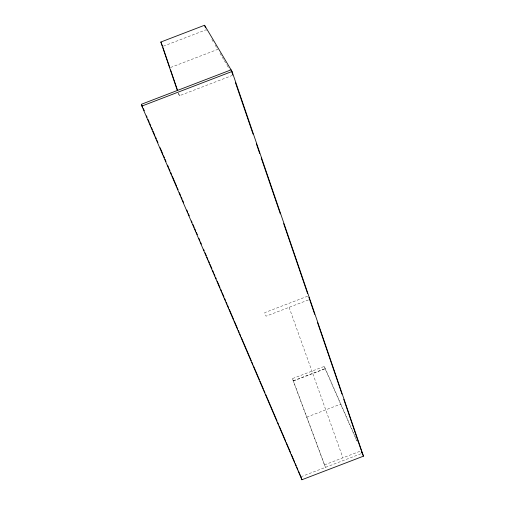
<?xml version="1.0" encoding="UTF-8"?>
<svg xmlns="http://www.w3.org/2000/svg" width="505" height="505" viewBox="0 0 505 505"><rect width="100%" height="100%" fill="white"/><g stroke="black" fill="none" stroke-linecap="round" stroke-linejoin="round"><path stroke-width="0.38" stroke-dasharray="2.52 1.89" d="M163.323 46.208L206.147 29.77L206.791 30.855M170.595 67.481L217.706 49.395L214.978 44.762M178.366 93.109L179.401 95.742L232.906 75.207M307.665 296.183L264.67 312.664L266.053 316.174L308.883 299.749M292.433 378.611L325.447 467.371L292.433 378.611L324.305 366.396L357.287 441.477M293.247 380.802L325.245 368.536M293.361 380.985L325.144 368.801L357.155 441.724M306.737 417.143L340.85 404.063M324.469 464.89L360.652 451.022M300.93 476.77L362.224 453.275M211.86 39.466L213.419 42.111M220.041 53.36L223.936 59.981M224.327 60.644L226.669 64.615M227.054 65.278L229.396 69.248M289.094 307.343L342.914 457.82M324.305 366.396L325.144 368.801M178.65 93.532L179.401 95.742"/><path stroke-width="0.76" d="M177.337 90.483L160.855 42.029L204.563 25.25L232.035 71.47L363.486 456.154L301.908 479.75L141.867 106.075L141.514 104.232L231.075 69.854L232.679 74.538M141.867 106.075L232.035 71.47M361.277 451.11L363.486 456.154M141.823 104.952L142.757 107.129M143.376 108.581L144.304 110.753M146.475 115.828L147.094 117.274M148.028 119.451L149.265 122.349M149.89 123.801L150.818 125.972M151.437 127.424L152.371 129.596M152.99 131.047L154.852 135.397M155.471 136.842L156.398 139.02M157.023 140.466L157.951 142.644M160.123 147.719L162.913 154.24M163.532 155.691L164.466 157.863M165.084 159.315L166.012 161.486M167.565 165.11L168.5 167.288M169.118 168.733L170.046 170.911M170.665 172.357L171.599 174.534M172.218 175.986L176.561 186.13M177.179 187.582L178.114 189.754M179.351 192.651L180.594 195.555M181.213 197L182.141 199.178M182.766 200.624L183.694 202.802M186.793 210.048L187.727 212.22M188.346 213.672L189.274 215.843M191.445 220.919L192.07 222.37M192.998 224.542L194.236 227.446M194.861 228.891L195.788 231.069M196.407 232.515L197.341 234.692M198.888 238.316L199.822 240.487M200.441 241.939L201.369 244.111M203.54 249.186L204.165 250.638M205.093 252.809L206.337 255.707M206.955 257.159L207.883 259.33M208.502 260.782L209.436 262.96M210.055 264.405L211.917 268.755M212.536 270.207L213.47 272.378M214.088 273.83L215.016 276.001M215.641 277.453L216.26 278.905M217.188 281.077L219.978 287.598M220.603 289.049L221.531 291.221M222.149 292.673L224.012 297.022M224.63 298.474L225.565 300.645M226.183 302.097L227.111 304.269M227.736 305.721L228.664 307.892M229.283 309.344L233.626 319.488M234.244 320.94L237.659 328.913M238.278 330.365L239.212 332.536M239.831 333.988L240.759 336.16M241.377 337.611L251.307 360.804M251.926 362.249L252.853 364.427M253.478 365.879L259.368 379.646M259.987 381.098L263.402 389.071M264.02 390.516L264.948 392.694M265.573 394.14L277.049 420.962M277.668 422.407L278.596 424.585M279.221 426.031L285.729 441.256M286.354 442.702L290.691 452.852M291.316 454.298L294.724 462.271M295.343 463.723L296.277 465.894M296.896 467.346L297.824 469.517M298.449 470.969L300.62 476.045M160.855 42.029L162.351 45.854M204.563 25.25L205.472 27.832M235.456 82.662L253.049 134.109M256.37 143.805L259.684 153.495M261.211 157.97L280.338 213.886M283.659 223.582L307.627 293.664M308.902 297.319L309.615 299.471M309.868 300.216L314.71 314.375M317.519 322.575L341.986 394.115M343.772 399.329L361.107 450.005M361.359 450.75L362.224 453.275M163.001 47.666L169.857 67.765M170.595 69.924L177.388 89.846M300.93 476.77L301.908 479.75"/></g></svg>
